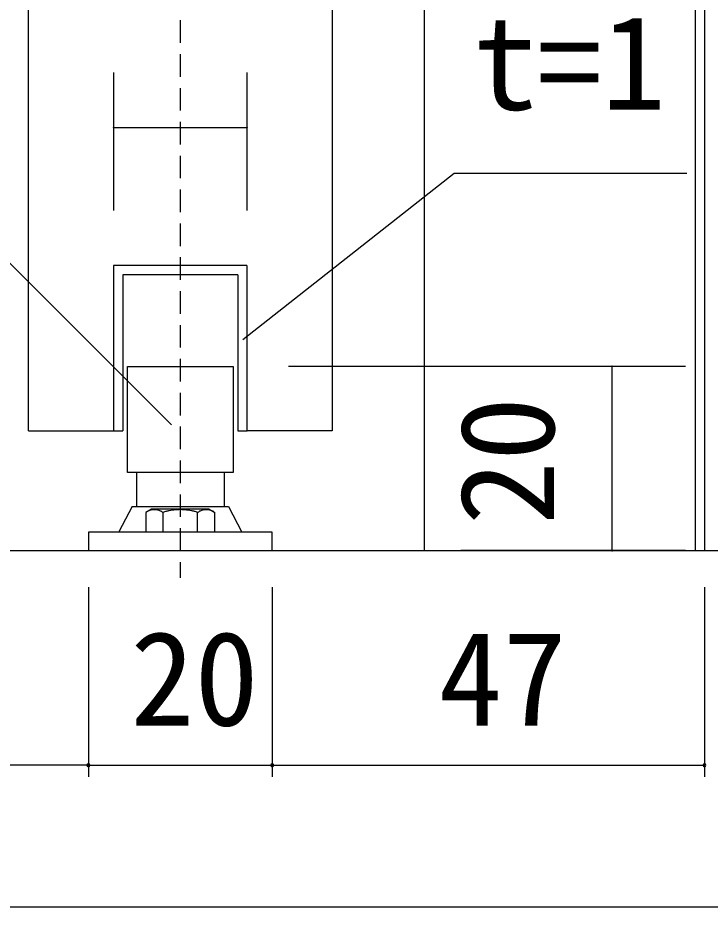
# Model space of a CAD drawing. Units: millimetres, scale not verified. Extents: x -800 to 800, y -554 to 554.
# Drawn here: x -435.1 to -359.8, y -27 to 69.7 of the extents above; entities that cross this region are included whole.
import ezdxf
from ezdxf.enums import TextEntityAlignment as Align

# ---------------------------------------------------------------- set-up
doc = ezdxf.new("R2010")
doc.units = ezdxf.units.MM
doc.header["$LTSCALE"] = 4
doc.linetypes.add('USER16', pattern=[0.92075, 0.613833, -0.306917])
for name, color, linetype, lineweight in [('1-0', 7, 'Continuous', 25), ('1-4_0', 7, 'Continuous', 25), ('2-0', 7, 'Continuous', 25)]:
    doc.layers.add(name, color=color, linetype=linetype, lineweight=lineweight)
doc.styles.add('ＭＳ ゴシック', font='')
doc.styles.get('ＭＳ ゴシック').set_extended_font_data('MS Gothic')

msp = doc.modelspace()

# ---------------------------------------------------------------- linework, layer by layer
at = {"layer": '1-0'}
msp.add_lwpolyline([(152, -27), (-780, -27), (-780, 534)], dxfattribs=at)
msp.add_lwpolyline([(152, -27), (-780, -27), (-780, 534)], dxfattribs=at)
at = {"layer": '1-4_0'}
msp.add_lwpolyline([(152, -27), (-780, -27), (-780, 534)], dxfattribs=at)
at = {"layer": '2-0'}
for p, q in [((-433.88, 24.797), (-433.88, 172.591)), ((-400.88, 172.591), (-400.88, 24.797)), ((-390.882, 172.591), (-390.882, 11.797)), ((-361.384, 172.591), (-361.384, 11.797)), ((-360.387, 172.591), (-360.387, 11.797)), ((-424.629, 63.791), (-424.629, 48.792)), ((-410.131, 63.791), (-410.131, 48.792)), ((-424.629, 57.794), (-410.131, 57.794)), ((-424.589, 57.798), (-424.589, 57.794)), ((-410.091, 57.798), (-410.091, 57.794)), ((-387.59, 52.82), (-410.592, 34.723)), ((-362.319, 52.82), (-387.59, 52.82)), ((-442.344, 49.463), (-418.326, 25.45)), ((-410.131, 42.795), (-424.629, 42.795)), ((-424.629, 42.795), (-424.629, 24.797)), ((-410.131, 42.795), (-410.131, 24.797)), ((-411.133, 41.795), (-411.133, 24.797)), ((-423.131, 31.797), (-411.63, 31.797)), ((-423.131, 20.296), (-423.131, 31.795)), ((-411.63, 31.797), (-411.63, 20.299)), ((-362.436, 31.797), (-405.631, 31.797)), ((-370.439, 11.797), (-370.439, 31.797)), ((-370.399, 31.801), (-370.399, 31.797)), ((-433.88, 24.797), (-424.629, 24.797)), ((-424.629, 24.797), (-423.627, 24.797)), ((-411.133, 24.797), (-410.129, 24.797)), ((-400.88, 24.797), (-410.131, 24.797)), ((-411.63, 20.296), (-423.128, 20.296)), ((-422.129, 20.296), (-422.129, 16.601)), ((-412.627, 20.296), (-412.627, 16.601)), ((-422.63, 16.601), (-424.052, 13.837)), ((-422.63, 16.601), (-412.131, 16.601)), ((-412.131, 16.601), (-410.686, 13.797)), ((-420.527, 16.297), (-421.131, 15.948)), ((-421.131, 15.948), (-421.131, 13.799)), ((-414.229, 16.297), (-420.527, 16.297)), ((-419.252, 15.948), (-419.382, 16.02)), ((-419.252, 13.797), (-419.252, 15.948)), ((-415.504, 15.948), (-415.378, 16.02)), ((-415.504, 13.797), (-415.504, 15.948)), ((-414.229, 16.297), (-413.625, 15.948)), ((-413.625, 13.797), (-413.625, 15.948)), ((-427.38, 13.797), (-427.38, 11.797)), ((-407.38, 13.797), (-427.38, 13.797)), ((-407.38, 11.797), (-407.38, 13.797)), ((-587.531, 11.797), (-99.614, 11.797)), ((-427.38, 11.797), (-407.38, 11.797)), ((-362.436, 11.797), (-386.883, 11.797)), ((-370.399, 11.801), (-370.399, 11.797)), ((-427.38, 7.797), (-427.38, -12.81)), ((-407.38, 7.797), (-407.38, -12.81)), ((-360.387, 7.797), (-360.387, -12.81)), ((-360.387, 7.797), (-360.387, -12.81)), ((-427.38, -11.56), (-474.373, -11.56)), ((-427.38, -11.56), (-407.38, -11.56)), ((-407.38, -11.56), (-360.387, -11.56))]:
    msp.add_line(p, q, dxfattribs=at)
at = {"layer": '2-0', "linetype": 'USER16'}
msp.add_line((-417.382, 172.591), (-417.382, 8.813), dxfattribs=at)
at = {"layer": '2-0'}
msp.add_lwpolyline([(-411.133, 41.795), (-423.627, 41.795), (-423.627, 24.797)], dxfattribs=at)
for centre, radius, start, end in [((-424.629, 57.794), 0.041, 177.1377, 182.8623), ((-424.629, 57.794), 0.0409, 188.0158, 193.76347), ((-424.634, 57.794), 0.036, 158.96783, 164.76817), ((-424.634, 57.794), 0.0351, 164.76982, 170.73897), ((-424.635, 57.794), 0.0344, 170.74261, 176.87304), ((-424.624, 57.794), 0.0452, 182.55671, 188.01077), ((-424.632, 57.793), 0.0376, 193.77097, 199.76144), ((-424.633, 57.794), 0.0371, 153.32869, 158.96782), ((-424.634, 57.792), 0.0353, 199.77106, 205.93667), ((-424.632, 57.793), 0.0382, 147.83273, 153.3299), ((-424.635, 57.791), 0.0339, 205.94766, 212.20851), ((-424.631, 57.793), 0.0391, 142.45219, 147.83475), ((-424.636, 57.791), 0.0332, 212.21983, 218.49108), ((-424.63, 57.792), 0.04, 137.15454, 142.45465), ((-424.636, 57.791), 0.0332, 218.50165, 224.70192), ((-424.63, 57.792), 0.0406, 131.90527, 137.15714), ((-424.635, 57.792), 0.0339, 224.71085, 230.76988), ((-424.635, 57.793), 0.0352, 230.77665, 236.64049), ((-424.629, 57.791), 0.041, 126.67031, 131.90773), ((-424.629, 57.791), 0.0412, 121.41814, 126.67239), ((-424.634, 57.794), 0.0369, 236.64499, 242.27809), ((-424.629, 57.791), 0.0412, 116.12173, 121.41959), ((-424.632, 57.796), 0.0392, 242.2805, 247.66495), ((-424.629, 57.791), 0.0411, 110.76054, 116.12233), ((-424.631, 57.798), 0.0419, 247.66566, 252.79848), ((-424.629, 57.791), 0.041, 105.32235, 110.76008), ((-424.631, 57.801), 0.0448, 252.79793, 257.68757), ((-424.629, 57.791), 0.041, 99.80496, 105.32067), ((-424.63, 57.805), 0.0481, 257.68617, 262.3489), ((-424.629, 57.791), 0.0412, 94.21749, 99.80199), ((-424.629, 57.808), 0.0515, 262.34699, 266.80376), ((-424.629, 57.791), 0.0417, 88.58529, 94.21621), ((-424.629, 57.811), 0.0548, 266.79459, 271.07893), ((-424.629, 57.791), 0.0414, 82.98465, 88.59649), ((-424.629, 57.81), 0.0532, 271.03892, 275.40136), ((-424.629, 57.791), 0.0411, 77.42906, 82.98104), ((-424.629, 57.806), 0.0498, 275.3993, 279.95624), ((-424.629, 57.791), 0.041, 71.94959, 77.42674), ((-424.628, 57.803), 0.0464, 279.95455, 284.72834), ((-424.629, 57.791), 0.041, 66.54969, 71.94854), ((-424.627, 57.8), 0.0433, 284.72732, 289.73693), ((-424.629, 57.791), 0.0411, 61.22203, 66.54979), ((-424.627, 57.797), 0.0405, 289.73695, 294.99516), ((-424.629, 57.791), 0.0412, 55.95002, 61.22308), ((-424.625, 57.795), 0.038, 294.99667, 300.50666), ((-424.629, 57.791), 0.0411, 50.70965, 55.9518), ((-424.624, 57.793), 0.036, 300.51008, 306.26185), ((-424.624, 57.792), 0.0345, 306.26747, 312.23451), ((-424.629, 57.792), 0.0408, 45.47142, 50.71194), ((-424.629, 57.792), 0.0403, 40.20229, 45.47398), ((-424.623, 57.791), 0.0335, 312.2424, 318.3799), ((-424.628, 57.792), 0.0396, 34.86773, 40.20486), ((-424.623, 57.791), 0.0331, 318.38974, 324.63514), ((-424.623, 57.791), 0.0334, 324.64621, 330.92285), ((-424.627, 57.793), 0.0387, 29.43394, 34.87001), ((-424.624, 57.792), 0.0345, 330.93414, 337.15786), ((-424.626, 57.793), 0.0376, 23.87045, 29.4356), ((-424.625, 57.794), 0.0365, 18.15313, 23.87109), ((-424.626, 57.792), 0.0364, 337.16828, 343.25569), ((-424.628, 57.793), 0.0391, 343.26432, 349.14086), ((-424.624, 57.794), 0.0355, 12.26768, 18.15235), ((-424.624, 57.794), 0.0347, 6.21328, 12.26507), ((-424.632, 57.794), 0.0429, 349.14715, 354.75322), ((-424.637, 57.794), 0.0478, 354.75701, 0.05095), ((-410.136, 57.794), 0.0351, 164.76982, 170.73897), ((-410.137, 57.794), 0.0344, 170.74261, 176.87304), ((-410.13, 57.794), 0.041, 177.1377, 182.8623), ((-410.126, 57.794), 0.0452, 182.55671, 188.01077), ((-410.13, 57.794), 0.0409, 188.0158, 193.76347), ((-410.134, 57.793), 0.0376, 193.77097, 199.76144), ((-410.135, 57.794), 0.036, 158.96783, 164.76817), ((-410.134, 57.794), 0.0371, 153.32869, 158.96782), ((-410.136, 57.792), 0.0353, 199.77106, 205.93667), ((-410.133, 57.793), 0.0382, 147.83273, 153.3299), ((-410.137, 57.791), 0.0339, 205.94766, 212.20851), ((-410.133, 57.793), 0.0391, 142.45219, 147.83475), ((-410.138, 57.791), 0.0332, 212.21983, 218.49108), ((-410.132, 57.792), 0.04, 137.15454, 142.45465), ((-410.138, 57.791), 0.0332, 218.50165, 224.70192), ((-410.131, 57.792), 0.0406, 131.90527, 137.15714), ((-410.137, 57.792), 0.0339, 224.71085, 230.76988), ((-410.131, 57.791), 0.041, 126.67031, 131.90773), ((-410.136, 57.793), 0.0352, 230.77665, 236.64049), ((-410.131, 57.791), 0.0412, 121.41814, 126.67239), ((-410.135, 57.794), 0.0369, 236.64499, 242.27809), ((-410.131, 57.791), 0.0412, 116.12173, 121.41959), ((-410.134, 57.796), 0.0392, 242.2805, 247.66495), ((-410.131, 57.791), 0.0411, 110.76054, 116.12233), ((-410.133, 57.798), 0.0419, 247.66566, 252.79848), ((-410.131, 57.791), 0.041, 105.32235, 110.76008), ((-410.132, 57.801), 0.0448, 252.79793, 257.68757), ((-410.131, 57.791), 0.041, 99.80496, 105.32067), ((-410.132, 57.805), 0.0481, 257.68617, 262.3489), ((-410.131, 57.791), 0.0412, 94.21749, 99.80199), ((-410.131, 57.808), 0.0515, 262.34699, 266.80376), ((-410.131, 57.791), 0.0417, 88.58529, 94.21621), ((-410.131, 57.811), 0.0548, 266.79459, 271.07893), ((-410.131, 57.791), 0.0414, 82.98465, 88.59649), ((-410.131, 57.81), 0.0532, 271.03892, 275.40136), ((-410.131, 57.791), 0.0411, 77.42906, 82.98104), ((-410.131, 57.806), 0.0498, 275.3993, 279.95624), ((-410.131, 57.791), 0.041, 71.94959, 77.42674), ((-410.13, 57.803), 0.0464, 279.95455, 284.72834), ((-410.131, 57.791), 0.041, 66.54969, 71.94854), ((-410.129, 57.8), 0.0433, 284.72732, 289.73693), ((-410.131, 57.791), 0.0411, 61.22203, 66.54979), ((-410.128, 57.797), 0.0405, 289.73695, 294.99516), ((-410.131, 57.791), 0.0412, 55.95002, 61.22308), ((-410.127, 57.795), 0.038, 294.99667, 300.50666), ((-410.131, 57.791), 0.0411, 50.70965, 55.9518), ((-410.126, 57.793), 0.036, 300.51008, 306.26185), ((-410.131, 57.792), 0.0408, 45.47142, 50.71194), ((-410.125, 57.792), 0.0345, 306.26747, 312.23451), ((-410.13, 57.792), 0.0403, 40.20229, 45.47398), ((-410.125, 57.791), 0.0335, 312.2424, 318.3799), ((-410.13, 57.792), 0.0396, 34.86773, 40.20486), ((-410.124, 57.791), 0.0331, 318.38974, 324.63514), ((-410.125, 57.791), 0.0334, 324.64621, 330.92285), ((-410.129, 57.793), 0.0387, 29.43394, 34.87001), ((-410.126, 57.792), 0.0345, 330.93414, 337.15786), ((-410.128, 57.793), 0.0376, 23.87045, 29.4356), ((-410.127, 57.794), 0.0365, 18.15313, 23.87109), ((-410.13, 57.793), 0.0391, 343.26432, 349.14086), ((-410.127, 57.792), 0.0364, 337.16828, 343.25569), ((-410.126, 57.794), 0.0355, 12.26768, 18.15235), ((-410.134, 57.794), 0.0429, 349.14715, 354.75322), ((-410.125, 57.794), 0.0347, 6.21328, 12.26507), ((-410.139, 57.794), 0.0478, 354.75701, 0.05095), ((-370.455, 31.797), 0.0246, 167.75218, 175.61319), ((-370.451, 31.796), 0.0287, 160.82145, 167.75817), ((-370.452, 31.797), 0.0273, 176.10422, 183.89578), ((-370.445, 31.798), 0.034, 183.51635, 190.33208), ((-370.444, 31.798), 0.0353, 190.34191, 196.8382), ((-370.446, 31.795), 0.0335, 154.71029, 160.83484), ((-370.442, 31.798), 0.0372, 196.84291, 202.97509), ((-370.441, 31.793), 0.0387, 149.26729, 154.72592), ((-370.44, 31.799), 0.0395, 202.97548, 208.73877), ((-370.437, 31.79), 0.0439, 144.34028, 149.28261), ((-370.438, 31.8), 0.042, 208.73594, 214.15663), ((-370.436, 31.802), 0.0444, 214.15163, 219.2777), ((-370.433, 31.787), 0.0484, 139.7884, 144.3544), ((-370.43, 31.785), 0.0519, 135.48398, 139.80128), ((-370.434, 31.803), 0.0464, 219.27128, 224.16482), ((-370.429, 31.784), 0.054, 131.30981, 135.49601), ((-370.433, 31.804), 0.0478, 224.15745, 228.88962), ((-370.429, 31.783), 0.0542, 127.15438, 131.32153), ((-370.433, 31.804), 0.0483, 228.88151, 233.53002), ((-370.43, 31.785), 0.0526, 122.90644, 127.16639), ((-370.433, 31.804), 0.0477, 233.52116, 238.16971), ((-370.432, 31.787), 0.0495, 118.44933, 122.91933), ((-370.434, 31.802), 0.0461, 238.15998, 242.89914), ((-370.434, 31.791), 0.045, 113.65566, 118.46364), ((-370.435, 31.8), 0.0434, 242.88837, 247.81726), ((-370.436, 31.796), 0.0399, 108.38299, 113.67163), ((-370.437, 31.797), 0.04, 247.80533, 253.03336), ((-370.438, 31.793), 0.036, 253.02043, 258.66789), ((-370.437, 31.801), 0.0345, 102.47308, 108.40021), ((-370.439, 31.789), 0.0318, 258.65471, 264.84994), ((-370.438, 31.806), 0.0293, 95.75906, 102.48967), ((-370.439, 31.808), 0.028, 88.19544, 95.44393), ((-370.439, 31.788), 0.0312, 265.12576, 271.61919), ((-370.439, 31.798), 0.0373, 82.18051, 88.41315), ((-370.439, 31.798), 0.0412, 271.40113, 277.04618), ((-370.439, 31.798), 0.0379, 76.13875, 82.17353), ((-370.439, 31.798), 0.0405, 277.04998, 282.67947), ((-370.439, 31.797), 0.039, 70.33109, 76.13485), ((-370.439, 31.797), 0.0402, 282.68239, 288.27836), ((-370.44, 31.795), 0.0403, 64.76499, 70.33002), ((-370.439, 31.797), 0.04, 288.28037, 293.83326), ((-370.439, 31.797), 0.04, 293.83442, 299.34264), ((-370.44, 31.794), 0.0417, 59.4258, 64.76627), ((-370.441, 31.793), 0.043, 54.28153, 59.4289), ((-370.439, 31.797), 0.04, 299.34309, 304.81201), ((-370.442, 31.792), 0.044, 49.28721, 54.28599), ((-370.439, 31.797), 0.0401, 304.81193, 310.25233), ((-370.442, 31.792), 0.0445, 44.38822, 49.29269), ((-370.439, 31.797), 0.0401, 310.25194, 315.67824), ((-370.442, 31.792), 0.0444, 39.5225, 44.39452), ((-370.439, 31.797), 0.0401, 315.67777, 321.10611), ((-370.439, 31.797), 0.04, 321.10578, 326.55207), ((-370.441, 31.792), 0.0435, 34.62163, 39.52949), ((-370.44, 31.793), 0.0419, 29.61138, 34.62924), ((-370.439, 31.797), 0.04, 326.55211, 332.03002), ((-370.439, 31.797), 0.04, 332.03063, 337.54977), ((-370.438, 31.794), 0.0397, 24.41205, 29.6195), ((-370.439, 31.797), 0.04, 337.55113, 343.11524), ((-370.435, 31.795), 0.037, 18.93948, 24.42042), ((-370.433, 31.796), 0.034, 13.10774, 18.94756), ((-370.439, 31.797), 0.0402, 343.11747, 348.72305), ((-370.43, 31.797), 0.031, 6.83496, 13.11449), ((-370.44, 31.797), 0.0414, 354.36558, 0.01077), ((-370.439, 31.797), 0.0407, 348.72619, 354.36158), ((-420.183, 14.59), 1.649, 114.42522, 119.91254), ((-420.188, 14.601), 1.637, 108.96199, 114.42357), ((-420.191, 14.608), 1.631, 103.52505, 108.961), ((-420.192, 14.612), 1.626, 98.10873, 103.52458), ((-420.192, 14.615), 1.623, 92.70332, 98.10863), ((-420.192, 14.619), 1.619, 87.29661, 92.70339), ((-420.192, 14.622), 1.616, 81.87573, 87.29665), ((-420.192, 14.626), 1.612, 76.42888, 81.87553), ((-420.191, 14.627), 1.611, 70.94719, 76.42826), ((-420.192, 14.626), 1.612, 65.42633, 70.94597), ((-420.194, 14.62), 1.619, 59.86798, 65.42437), ((-417.377, 10.074), 6.167, 104.47166, 107.7069), ((-417.378, 10.08), 6.16, 101.24488, 104.47148), ((-417.379, 10.083), 6.157, 98.02567, 101.24475), ((-417.379, 10.083), 6.157, 94.81249, 98.02558), ((-417.379, 10.082), 6.158, 91.60348, 94.81243), ((-417.379, 10.08), 6.161, 88.39657, 91.60343), ((-417.379, 10.076), 6.164, 85.18963, 88.39652), ((-417.379, 10.071), 6.169, 81.98058, 85.18957), ((-417.38, 10.065), 6.175, 78.76752, 81.9805), ((-417.382, 10.057), 6.184, 75.54882, 78.7674), ((-417.385, 10.046), 6.195, 72.32329, 75.54865), ((-414.556, 14.591), 1.649, 114.4239, 119.91275), ((-414.561, 14.602), 1.637, 108.95714, 114.42203), ((-414.563, 14.608), 1.63, 103.5169, 108.95591), ((-414.564, 14.611), 1.627, 98.09973, 103.51619), ((-414.564, 14.612), 1.626, 92.69812, 98.09939), ((-414.564, 14.612), 1.626, 87.30204, 92.69796), ((-414.564, 14.612), 1.626, 81.90061, 87.30188), ((-414.564, 14.611), 1.627, 76.48381, 81.90027), ((-414.565, 14.608), 1.63, 71.04409, 76.4831), ((-414.567, 14.602), 1.637, 65.57797, 71.04286), ((-414.572, 14.591), 1.649, 60.08725, 65.5761), ((-370.449, 11.797), 0.0305, 176.32761, 183.67239), ((-370.45, 11.797), 0.0297, 183.90216, 191.11703), ((-370.444, 11.797), 0.0353, 163.1618, 169.65809), ((-370.445, 11.797), 0.034, 169.66792, 176.48365), ((-370.442, 11.796), 0.0372, 157.02491, 163.15709), ((-370.446, 11.798), 0.0329, 191.11821, 197.69274), ((-370.443, 11.799), 0.0368, 197.6875, 203.6628), ((-370.44, 11.795), 0.0395, 151.26123, 157.02452), ((-370.439, 11.801), 0.0409, 203.65413, 209.10956), ((-370.438, 11.794), 0.042, 145.84337, 151.26406), ((-370.435, 11.803), 0.045, 209.09946, 214.13189), ((-370.436, 11.793), 0.0444, 140.7223, 145.84837), ((-370.432, 11.805), 0.0485, 214.12143, 218.83304), ((-370.434, 11.792), 0.0464, 135.83518, 140.72872), ((-370.43, 11.806), 0.0512, 218.8226, 223.31533), ((-370.433, 11.791), 0.0478, 131.11038, 135.84255), ((-370.429, 11.807), 0.0526, 223.30492, 227.67936), ((-370.433, 11.79), 0.0483, 126.46998, 131.11849), ((-370.429, 11.807), 0.0525, 227.66873, 232.0257), ((-370.433, 11.791), 0.0477, 121.83029, 126.47884), ((-370.43, 11.806), 0.0509, 232.01448, 236.45814), ((-370.434, 11.792), 0.0461, 117.10086, 121.84002), ((-370.432, 11.803), 0.0479, 236.44589, 241.08761), ((-370.435, 11.794), 0.0434, 112.18274, 117.11163), ((-370.434, 11.8), 0.0438, 241.07396, 246.03635), ((-370.437, 11.798), 0.04, 106.96664, 112.19467), ((-370.436, 11.795), 0.039, 246.02115, 251.44102), ((-370.438, 11.801), 0.036, 101.33211, 106.97957), ((-370.437, 11.791), 0.0339, 251.42475, 257.45272), ((-370.439, 11.806), 0.0318, 95.15006, 101.34529), ((-370.438, 11.786), 0.0291, 257.43724, 264.22946), ((-370.439, 11.806), 0.0312, 88.38081, 94.87424), ((-370.439, 11.785), 0.0279, 264.54455, 271.80921), ((-370.439, 11.796), 0.0412, 82.95382, 88.59887), ((-370.439, 11.794), 0.0372, 271.58451, 277.85024), ((-370.439, 11.797), 0.0405, 77.32053, 82.95002), ((-370.439, 11.794), 0.0375, 277.85755, 283.96879), ((-370.439, 11.797), 0.0402, 71.72164, 77.31761), ((-370.439, 11.795), 0.0382, 283.97343, 289.8928), ((-370.44, 11.796), 0.0393, 289.89487, 295.60767), ((-370.439, 11.797), 0.04, 66.16674, 71.71963), ((-370.439, 11.797), 0.04, 60.65736, 66.16558), ((-370.44, 11.797), 0.0406, 295.60754, 301.11934), ((-370.439, 11.797), 0.04, 55.18799, 60.65691), ((-370.441, 11.798), 0.0418, 301.11747, 306.45028), ((-370.439, 11.797), 0.0401, 49.74767, 55.18807), ((-370.441, 11.799), 0.0429, 306.44712, 311.63535), ((-370.439, 11.797), 0.0401, 44.32176, 49.74806), ((-370.442, 11.8), 0.0436, 311.6313, 316.7182), ((-370.439, 11.797), 0.0401, 38.89389, 44.32223), ((-370.442, 11.8), 0.0439, 316.71356, 321.74839), ((-370.439, 11.797), 0.04, 33.44793, 38.89422), ((-370.442, 11.8), 0.0438, 321.74341, 326.77927), ((-370.439, 11.797), 0.04, 27.96998, 33.44789), ((-370.441, 11.799), 0.043, 326.77416, 331.86629), ((-370.439, 11.797), 0.04, 22.45023, 27.96937), ((-370.44, 11.799), 0.0419, 331.86128, 337.06535), ((-370.439, 11.797), 0.04, 16.88476, 22.44887), ((-370.439, 11.798), 0.0403, 337.06076, 342.43078), ((-370.439, 11.797), 0.0402, 11.27695, 16.88253), ((-370.437, 11.798), 0.0385, 342.42705, 348.01243), ((-370.439, 11.797), 0.0407, 5.63842, 11.27381), ((-370.435, 11.797), 0.0366, 348.01015, 353.85151), ((-370.433, 11.797), 0.0348, 353.85145, 359.97491), ((-427.38, -11.56), 0.156, 0, 180), ((-427.38, -11.56), 0.156, 180, 0), ((-407.38, -11.56), 0.156, 0, 180), ((-407.38, -11.56), 0.156, 180, 0), ((-360.387, -11.56), 0.156, 0, 180), ((-360.387, -11.56), 0.156, 0, 180), ((-360.387, -11.56), 0.156, 180, 0), ((-360.387, -11.56), 0.156, 180, 0)]:
    msp.add_arc(centre, radius, start, end, dxfattribs=at)

# ---------------------------------------------------------------- texts
at = {"layer": '2-0', "style": 'ＭＳ ゴシック'}
for s, p in [('t=1', (-385.531, 56.65)), ('20', (-422.819, -10.325)), ('47', (-389.322, -10.325))]:
    msp.add_text(s, height=10.26, dxfattribs=at).set_placement(p, align=Align.BOTTOM_LEFT)
msp.add_text('20', height=10.26, rotation=90, dxfattribs=at).set_placement((-373.659, 14.551), align=Align.BOTTOM_LEFT)

doc.saveas('drawing.dxf')
